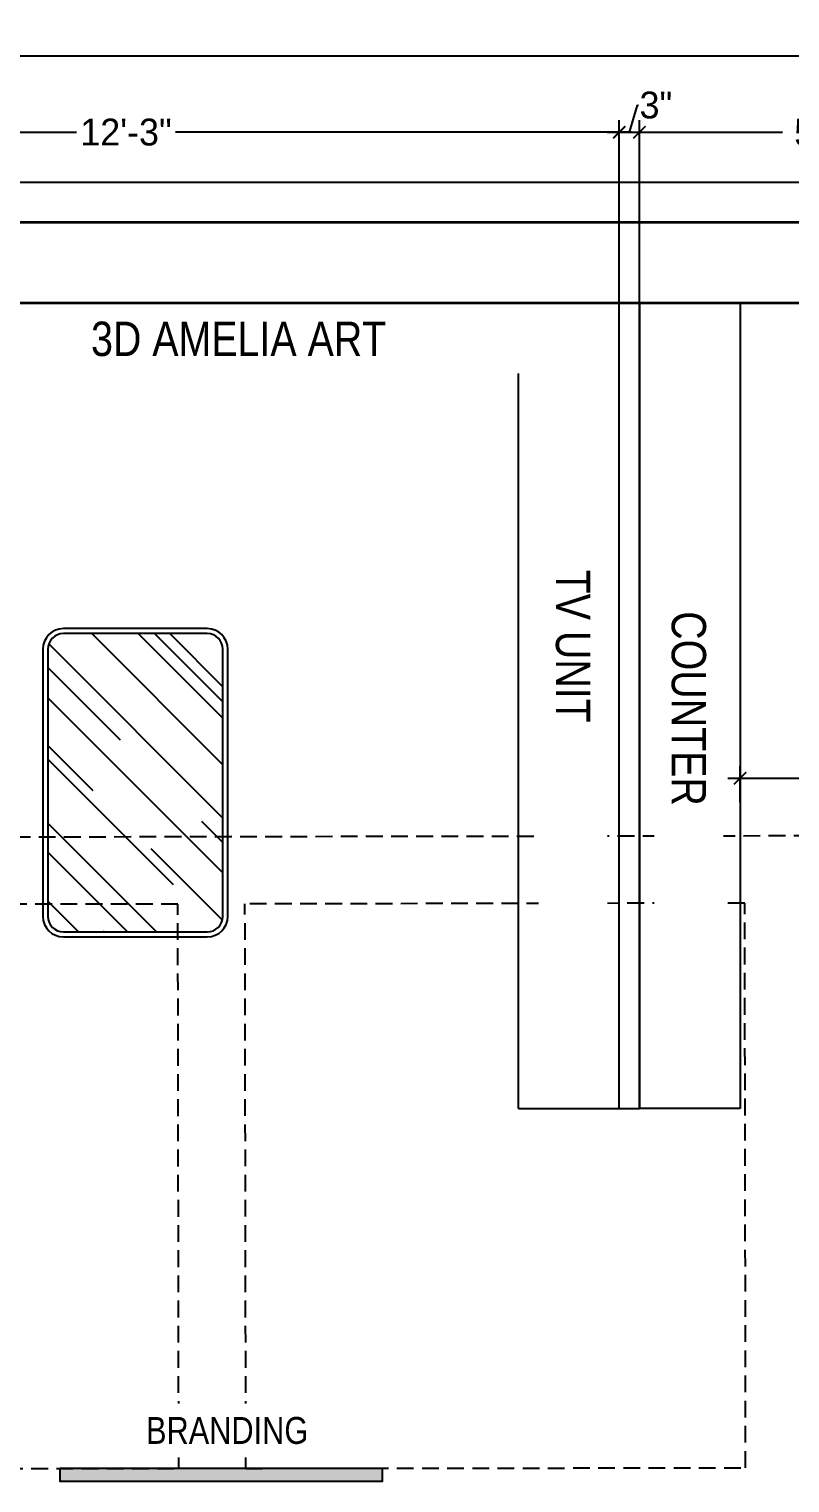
# Model space of a CAD drawing. Header units: inches. Extents: x -137722 to 81594, y -22256 to -1207.
# Drawn here: x -65925.2 to -65811.9, y -4547 to -4330.4 of the extents above; entities that cross this region are included whole.
import ezdxf

# ---------------------------------------------------------------- set-up
doc = ezdxf.new("R2010")
doc.units = ezdxf.units.IN
doc.header["$LTSCALE"] = 0.05
doc.header["$MEASUREMENT"] = 0
doc.header["$PDMODE"] = 3
doc.header["$PDSIZE"] = -4
doc.linetypes.add('A2-XREF-115_FURN$0$HIDDEN', pattern=[0.375, 0.25, -0.125])
doc.linetypes.add('DASHED2', pattern=[0.375, 0.25, -0.125])
doc.layers.get('Defpoints').update_dxf_attribs({"linetype": 'DASHED2'})
for name, color, linetype in [('00 floor', 7, 'Continuous'), ('beam', 7, 'Continuous'), ('Civil Dimension - Text', 7, 'Continuous'), ('text', 176, 'Continuous')]:
    doc.layers.add(name, color=color, linetype=linetype)
doc.layers.add('FURNITURE', color=36, linetype='Continuous', lineweight=18)
doc.layers.add('WALL', color=7, linetype='Continuous', lineweight=35)
doc.styles.add('4MMOF3-8', font='ARIALN.TTF', dxfattribs={"height": 5.12})
doc.styles.add('9-128OF1-4', font='stylu.ttf')
doc.dimstyles.new('DIM 1-4', dxfattribs={"dimtxt": 3.0792, "dimasz": 1.82, "dimexe": 1.82, "dimexo": 0, "dimgap": 0.09, "dimtad": 0, "dimzin": 0, "dimdsep": 46, "dimlunit": 4, "dimtxsty": '9-128OF1-4', "dimblk": 'ARCHTICK', "dimcen": 1.8125, "dimdle": 1.82, "dimclrd": 8, "dimclre": 8, "dimadec": 0, "dimazin": 0, "dimtfac": 1, "dimtofl": 0, "dimtmove": 0, "dimatfit": 3, "dimldrblk": 'OPEN90', "dimfxl": 1, "dimtolj": 1, "dimtzin": 0, "dimlwd": -1, "dimarcsym": 0})

# ---------------------------------------------------------------- blocks, each defined once
blk = doc.blocks.new('_ArchTick')
at = {"color": 0, "const_width": 0.15}
blk.add_lwpolyline([(-0.5, -0.5), (0.5, 0.5)], dxfattribs=at)
blk = doc.blocks.new('*D190')
at = {"layer": 'Civil Dimension - Text', "color": 8, "lineweight": -2, "ltscale": 50, "transparency": 16777216}
for p, q in [((-65984.28, -4380.21), (-65984.28, -4343.93)), ((-65837.28, -4371.21), (-65837.28, -4343.93))]:
    blk.add_line(p, q, dxfattribs=at)
at = {"layer": 'Civil Dimension - Text', "color": 8, "ltscale": 50, "transparency": 16777216}
for p, q in [((-65986.1, -4345.75), (-65918.14, -4345.75)), ((-65835.46, -4345.75), (-65903.43, -4345.75))]:
    blk.add_line(p, q, dxfattribs=at)
at = {"layer": 'Defpoints', "color": 0, "ltscale": 50, "transparency": 16777216}
for p in [(-65837.28, -4345.75), (-65837.28, -4371.21), (-65984.28, -4380.21)]:
    blk.add_point(p, dxfattribs=at)
at = {"layer": 'Civil Dimension - Text', "color": 8, "ltscale": 50, "transparency": 16777216, "xscale": 1.82, "yscale": 1.82, "zscale": 1.82, "rotation": 180}
blk.add_blockref('_ArchTick', (-65984.28, -4345.75), dxfattribs=at)
at = {"layer": 'Civil Dimension - Text', "color": 8, "ltscale": 50, "transparency": 16777216, "xscale": 1.82, "yscale": 1.82, "zscale": 1.82}
blk.add_blockref('_ArchTick', (-65837.28, -4345.75), dxfattribs=at)
at = {"layer": 'Civil Dimension - Text', "color": 0, "ltscale": 50, "transparency": 16777216, "insert": (-65910.78, -4345.75), "char_height": 4, "attachment_point": 5, "style": '9-128OF1-4'}
blk.add_mtext('\\A1;12\'-3"', dxfattribs=at)
blk = doc.blocks.new('_Open90')
at = {"color": 0, "linetype": 'ByBlock', "lineweight": -2}
for p, q in [((0, 0), (-1, 0)), ((-0.5, 0.5), (0, 0)), ((0, 0), (-0.5, -0.5))]:
    blk.add_line(p, q, dxfattribs=at)
blk = doc.blocks.new('*D191')
at = {"layer": 'Civil Dimension - Text', "color": 8, "ltscale": 50, "transparency": 16777216}
for p, q in [((-65835.78, -4345.75), (-65834.58, -4341.72)), ((-65834.58, -4341.72), (-65834.4, -4341.72)), ((-65839.1, -4345.75), (-65832.46, -4345.75))]:
    blk.add_line(p, q, dxfattribs=at)
at = {"layer": 'Civil Dimension - Text', "color": 8, "lineweight": -2, "ltscale": 50, "transparency": 16777216}
for p, q in [((-65837.28, -4371.21), (-65837.28, -4343.93)), ((-65834.28, -4371.21), (-65834.28, -4343.93))]:
    blk.add_line(p, q, dxfattribs=at)
at = {"layer": 'Defpoints', "color": 0, "ltscale": 50, "transparency": 16777216}
for p in [(-65834.28, -4345.75), (-65837.28, -4371.21), (-65834.28, -4371.21)]:
    blk.add_point(p, dxfattribs=at)
at = {"layer": 'Civil Dimension - Text', "color": 8, "ltscale": 50, "transparency": 16777216, "xscale": 1.82, "yscale": 1.82, "zscale": 1.82, "rotation": 180}
blk.add_blockref('_ArchTick', (-65837.28, -4345.75), dxfattribs=at)
at = {"layer": 'Civil Dimension - Text', "color": 8, "ltscale": 50, "transparency": 16777216, "xscale": 1.82, "yscale": 1.82, "zscale": 1.82}
blk.add_blockref('_ArchTick', (-65834.28, -4345.75), dxfattribs=at)
at = {"layer": 'Civil Dimension - Text', "color": 0, "ltscale": 50, "transparency": 16777216, "insert": (-65831.82, -4341.72), "char_height": 4, "attachment_point": 5, "style": '9-128OF1-4'}
blk.add_mtext('\\A1;3"', dxfattribs=at)
blk = doc.blocks.new('*D192')
at = {"layer": 'Civil Dimension - Text', "color": 8, "lineweight": -2, "ltscale": 50, "transparency": 16777216}
for p, q in [((-65834.28, -4371.21), (-65834.28, -4343.93)), ((-65771.53, -4371.71), (-65771.53, -4343.93))]:
    blk.add_line(p, q, dxfattribs=at)
at = {"layer": 'Civil Dimension - Text', "color": 8, "ltscale": 50, "transparency": 16777216}
for p, q in [((-65836.1, -4345.75), (-65812.95, -4345.75)), ((-65769.71, -4345.75), (-65792.86, -4345.75))]:
    blk.add_line(p, q, dxfattribs=at)
at = {"layer": 'Defpoints', "color": 0, "ltscale": 50, "transparency": 16777216}
for p in [(-65771.53, -4345.75), (-65834.28, -4371.21), (-65771.53, -4371.71)]:
    blk.add_point(p, dxfattribs=at)
at = {"layer": 'Civil Dimension - Text', "color": 8, "ltscale": 50, "transparency": 16777216, "xscale": 1.82, "yscale": 1.82, "zscale": 1.82, "rotation": 180}
blk.add_blockref('_ArchTick', (-65834.28, -4345.75), dxfattribs=at)
at = {"layer": 'Civil Dimension - Text', "color": 8, "ltscale": 50, "transparency": 16777216, "xscale": 1.82, "yscale": 1.82, "zscale": 1.82}
blk.add_blockref('_ArchTick', (-65771.53, -4345.75), dxfattribs=at)
at = {"layer": 'Civil Dimension - Text', "color": 0, "ltscale": 50, "transparency": 16777216, "insert": (-65802.91, -4345.75), "char_height": 4, "attachment_point": 5, "style": '9-128OF1-4'}
blk.add_mtext('\\A1;5\'-2{\\H1x;\\S3#4;}"', dxfattribs=at)
blk = doc.blocks.new('*D193')
at = {"layer": 'Civil Dimension - Text', "color": 8, "ltscale": 50, "transparency": 16777216}
for p, q in [((-65986.1, -4334.38), (-65789.41, -4334.38)), ((-65571.21, -4334.38), (-65767.91, -4334.38))]:
    blk.add_line(p, q, dxfattribs=at)
at = {"layer": 'Civil Dimension - Text', "color": 8, "lineweight": -2, "ltscale": 50, "transparency": 16777216}
for p, q in [((-65984.28, -4380.21), (-65984.28, -4332.56)), ((-65573.03, -4380.21), (-65573.03, -4332.56))]:
    blk.add_line(p, q, dxfattribs=at)
at = {"layer": 'Defpoints', "color": 0, "ltscale": 50, "transparency": 16777216}
for p in [(-65573.03, -4334.38), (-65984.28, -4380.21), (-65573.03, -4380.21)]:
    blk.add_point(p, dxfattribs=at)
at = {"layer": 'Civil Dimension - Text', "color": 8, "ltscale": 50, "transparency": 16777216, "xscale": 1.82, "yscale": 1.82, "zscale": 1.82, "rotation": 180}
blk.add_blockref('_ArchTick', (-65984.28, -4334.38), dxfattribs=at)
at = {"layer": 'Civil Dimension - Text', "color": 8, "ltscale": 50, "transparency": 16777216, "xscale": 1.82, "yscale": 1.82, "zscale": 1.82}
blk.add_blockref('_ArchTick', (-65573.03, -4334.38), dxfattribs=at)
at = {"layer": 'Civil Dimension - Text', "color": 0, "ltscale": 50, "transparency": 16777216, "insert": (-65778.66, -4334.38), "char_height": 4, "attachment_point": 5, "style": '9-128OF1-4'}
blk.add_mtext('\\A1;34\'-3{\\H1x;\\S1#4;}"', dxfattribs=at)
blk = doc.blocks.new('*D202')
at = {"layer": 'Civil Dimension - Text', "color": 8, "lineweight": -2, "ltscale": 50, "transparency": 16777216}
for p, q in [((-65819.28, -4445.57), (-65819.28, -4440.18)), ((-65795.28, -4445.57), (-65795.28, -4440.18))]:
    blk.add_line(p, q, dxfattribs=at)
at = {"layer": 'Civil Dimension - Text', "color": 8, "ltscale": 50, "transparency": 16777216}
for p, q in [((-65821.1, -4442), (-65809.35, -4442)), ((-65793.46, -4442), (-65805.22, -4442))]:
    blk.add_line(p, q, dxfattribs=at)
at = {"layer": 'Defpoints', "color": 0, "ltscale": 50, "transparency": 16777216}
for p in [(-65819.28, -4442), (-65819.28, -4445.57), (-65795.28, -4445.57)]:
    blk.add_point(p, dxfattribs=at)
at = {"layer": 'Civil Dimension - Text', "color": 8, "ltscale": 50, "transparency": 16777216, "xscale": 1.82, "yscale": 1.82, "zscale": 1.82, "rotation": 180}
blk.add_blockref('_ArchTick', (-65819.28, -4442), dxfattribs=at)
at = {"layer": 'Civil Dimension - Text', "color": 8, "ltscale": 50, "transparency": 16777216, "xscale": 1.82, "yscale": 1.82, "zscale": 1.82}
blk.add_blockref('_ArchTick', (-65795.28, -4442), dxfattribs=at)
at = {"layer": 'Civil Dimension - Text', "color": 0, "ltscale": 50, "transparency": 16777216, "insert": (-65807.28, -4442), "char_height": 4, "attachment_point": 5, "style": '9-128OF1-4'}
blk.add_mtext("\\A1;2'", dxfattribs=at)

msp = doc.modelspace()

# ---------------------------------------------------------------- hatches: boundary and pattern name
at = {"lineweight": -3}
h = msp.add_hatch(dxfattribs=at)
h.set_pattern_fill('AR-RROOF', color=8, scale=12.24812, angle=225)
h.set_pattern_definition([(315, (-65701.141, -4452.665), (27.7143, -10.3929), [183.7218, -24.4962, 61.2406, -12.248]), (315, (-65685.292, -4459.853), (2.858, 20.1795), [36.7444, -4.042, 73.4887, -9.186]), (315, (-65689.449, -4449.634), (50.83848, -39.2331), [97.985, -17.1474, 48.9925, -12.2481])])
h.paths.add_polyline_path([(-65922.4362, -4422.7703), (-65922.4362, -4462.5767, 0.41421356), (-65920.1091, -4464.9038), (-65898.6749, -4464.9038, 0.41421356), (-65896.3477, -4462.5767), (-65896.3477, -4422.7703, 0.41421356), (-65898.6749, -4420.4431), (-65920.1091, -4420.4431, 0.41421356)])
at = {"layer": '00 floor', "true_color": 0xb3691e}
h = msp.add_hatch(color=32, dxfattribs=at)
h.dxf.hatch_style = 1
h.paths.add_polyline_path([(-65920.5928, -4544.7993), (-65920.5928, -4546.7993), (-65872.5928, -4546.7993), (-65872.5928, -4544.7993)])

# ---------------------------------------------------------------- linework, layer by layer
at = {"color": 6, "ltscale": 40}
msp.add_lwpolyline([(-65923.1711, -4422.7703), (-65923.1711, -4462.5767, 0.41421356), (-65920.1091, -4465.6387), (-65898.6749, -4465.6387, 0.41421356), (-65895.6129, -4462.5767), (-65895.6129, -4422.7703, 0.41421356), (-65898.6749, -4419.7082), (-65920.1091, -4419.7082, 0.41421356)], format="xyb", close=True, dxfattribs=at)
at = {"color": 1, "ltscale": 40}
msp.add_lwpolyline([(-65922.4362, -4422.7703), (-65922.4362, -4462.5767, 0.41421356), (-65920.1091, -4464.9038), (-65898.6749, -4464.9038, 0.41421356), (-65896.3477, -4462.5767), (-65896.3477, -4422.7703, 0.41421356), (-65898.6749, -4420.4431), (-65920.1091, -4420.4431, 0.41421356)], format="xyb", close=True, dxfattribs=at)
at = {"layer": '00 floor'}
for p, q in [((-65852.2831, -4491.2095), (-65852.2831, -4371.2095)), ((-65837.2831, -4491.2095), (-65837.2831, -4371.2095)), ((-65834.2831, -4491.2095), (-65834.2831, -4371.2095)), ((-65822.2831, -4371.2095), (-65834.2831, -4371.2095)), ((-65852.2831, -4491.2095), (-65837.2831, -4491.2095)), ((-65837.2831, -4491.2095), (-65834.2831, -4491.2095))]:
    msp.add_line(p, q, dxfattribs=at)
msp.add_lwpolyline([(-65920.5928, -4544.7993), (-65872.5928, -4544.7993), (-65872.5928, -4546.7993), (-65920.5928, -4546.7993)], close=True, dxfattribs=at)
at = {"layer": 'beam', "color": 9, "linetype": 'A2-XREF-115_FURN$0$HIDDEN', "ltscale": 200, "true_color": 0xc7c8ca}
for p, q in [((-65786.2831, -4450.5527), (-65977.5444, -4450.8606)), ((-65903.0547, -4460.7407), (-65977.5283, -4460.8605)), ((-65902.9194, -4544.8328), (-65903.0547, -4460.7407)), ((-65818.5811, -4460.6047), (-65893.0547, -4460.7246)), ((-65892.9194, -4544.8217), (-65893.0547, -4460.7246)), ((-65818.4457, -4544.7395), (-65818.5811, -4460.6047)), ((-65977.4055, -4544.9151), (-65902.9194, -4544.8328)), ((-65892.9194, -4544.8217), (-65818.4457, -4544.7395))]:
    msp.add_line(p, q, dxfattribs=at)
at = {"layer": 'beam', "color": 253, "ltscale": 15}
msp.add_lwpolyline([(-65967.5331, -4353.2095), (-65463.0331, -4353.2095), (-65463.0331, -4667.9595), (-66459.7831, -4667.9595), (-66459.7831, -4353.2095), (-66198.2831, -4353.2095)], dxfattribs=at)
at = {"layer": 'Civil Dimension - Text', "ltscale": 50}
for p, q in [((-65834.2831, -4371.2095), (-65834.2831, -4491.2095)), ((-65819.2831, -4371.2095), (-65819.2831, -4491.2095)), ((-65819.2831, -4491.2095), (-65834.2831, -4491.2095))]:
    msp.add_line(p, q, dxfattribs=at)
at = {"layer": 'FURNITURE', "ltscale": 50}
msp.add_line((-65834.2831, -4491.2095), (-65834.2831, -4457.4875), dxfattribs=at)
at = {"layer": 'WALL'}
for p, q in [((-65791.0331, -4359.2095), (-65967.5331, -4359.2095)), ((-65791.0331, -4371.2095), (-65967.5331, -4371.2095))]:
    msp.add_line(p, q, dxfattribs=at)

# ---------------------------------------------------------------- dimensions: what is measured, and where the dimension line sits
at = {"layer": 'Civil Dimension - Text', "ltscale": 50}
for base, p1, p2, picture, middle in [((-65834.2831, -4345.745), (-65837.2831, -4371.2095), (-65834.2831, -4371.2095), '*D191', (-65834.3051, -4341.7183)), ((-65771.5331, -4345.745), (-65834.2831, -4371.2095), (-65771.5331, -4371.7095), '*D192', (-65802.9081, -4345.745))]:
    dim = msp.add_linear_dim(base=base, p1=p1, p2=p2, dimstyle='DIM 1-4', override={"dimtxt": 4, "dimdec": 3, "dimtdec": 3, "dimtmove": 1, "dimfxl": 0, "dimfrac": 1, "dimarcsym": 1}, dxfattribs=at)
    dim.commit()
    dim.dimension.update_dxf_attribs({"geometry": picture, "text_midpoint": middle})

# ---------------------------------------------------------------- next in the draw order: texts
at = {"layer": 'text', "ltscale": 50, "attachment_point": 4, "style": '4MMOF3-8', "bg_fill": 2}
for s, insert, char_height, width in [('3D AMELIA ART', (-65915.9886, -4376.5673), 5.12, 66.281096), ('\\pi25.90763;HISTORY WALL 5ft Wall', (-66009.0775, -4496.7554), 4, 101.801618), ('\\pi39.11909;BRANDING', (-65946.9218, -4539.202), 4, 101.801618)]:
    msp.add_mtext(s, dxfattribs=dict(at, insert=insert, char_height=char_height, width=width))
at = {"layer": 'text', "ltscale": 50, "char_height": 5.12, "width": 66.281096, "attachment_point": 4, "rotation": 270, "style": '4MMOF3-8', "bg_fill": 2}
for s, insert in [('TV UNIT', (-65844.2012, -4410.9219)), ('COUNTER', (-65826.948, -4417.1161))]:
    msp.add_mtext(s, dxfattribs=dict(at, insert=insert))

# ---------------------------------------------------------------- next in the draw order: dimensions: what is measured, and where the dimension line sits
at = {"layer": 'Civil Dimension - Text', "ltscale": 50}
for base, p1, p2, picture, middle in [((-65573.0331, -4334.3784), (-65984.2831, -4380.2095), (-65573.0331, -4380.2095), '*D193', (-65778.6581, -4334.3784)), ((-65837.2831, -4345.745), (-65984.2831, -4380.2095), (-65837.2831, -4371.2095), '*D190', (-65910.7831, -4345.745)), ((-65819.2831, -4441.9957), (-65795.2831, -4445.5684), (-65819.2831, -4445.5684), '*D202', (-65807.2831, -4441.9957))]:
    dim = msp.add_linear_dim(base=base, p1=p1, p2=p2, dimstyle='DIM 1-4', override={"dimtxt": 4, "dimdec": 3, "dimtdec": 3, "dimtmove": 1, "dimfxl": 0, "dimfrac": 1, "dimarcsym": 1}, dxfattribs=at)
    dim.commit()
    dim.dimension.update_dxf_attribs({"geometry": picture, "text_midpoint": middle})

doc.saveas('drawing.dxf')
